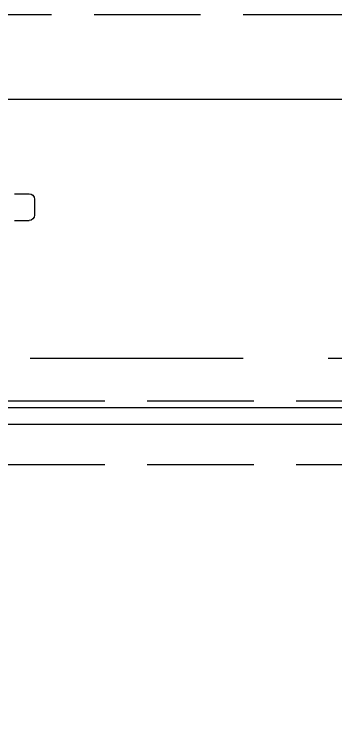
# Model space of a CAD drawing. Extents: x -1899985 to -450366, y 556196 to 2151267.
# Drawn here: x -660392 to -659637, y 576728 to 578417 of the extents above; entities that cross this region are included whole.
import ezdxf

# ---------------------------------------------------------------- set-up
doc = ezdxf.new("R2010")
doc.units = 0
doc.header["$LTSCALE"] = 1000
doc.header["$MEASUREMENT"] = 0
doc.linetypes.add('__DASH', pattern=[0.35, 0.25, -0.1])
doc.linetypes.add('DASH', pattern=[0.35, 0.25, -0.1])
for name, color, linetype in [('A-LIN-V', 9, 'Continuous'), ('EWHS5T6M-3', 7, 'Continuous'), ('FHSGH10105-主梁-04', 7, 'Continuous'), ('FHSGH10105-主梁-06', 7, 'Continuous'), ('S-SB', 21, 'Continuous')]:
    doc.layers.add(name, color=color, linetype=linetype)
doc.layers.add('A-加建区域', color=47, linetype='Continuous', plot=False)

# ---------------------------------------------------------------- blocks, each defined once
blk = doc.blocks.new('w432424324')
at = {"layer": 'A-加建区域', "linetype": 'DASH'}
for points in [[(-750464.7, 577507.5), (-768794.7, 577507.5)], [(-750464.7, 577357.5), (-768794.7, 577357.5)]]:
    blk.add_lwpolyline(points, dxfattribs=at)
blk = doc.blocks.new('吊车5')
at = {"color": 6, "linetype": 'DASH'}
blk.add_lwpolyline([(1563769.3, -78840.6), (1555174.3, -78840.6), (1555174.3, -81443.1)], dxfattribs=at)
at = {"layer": 'EWHS5T6M-3', "color": 3, "linetype": 'Continuous'}
for p, q in [((1559756.7, -79262.8), (1559722.1, -79262.8)), ((1559756.7, -79262.8), (1559722.1, -79262.8)), ((1559709.5, -79275.3), (1559709.5, -79313.1)), ((1559709.5, -79275.3), (1559709.5, -79313.1)), ((1559756.7, -79325.6), (1559722.1, -79325.6)), ((1559756.7, -79325.6), (1559722.1, -79325.6))]:
    blk.add_line(p, q, dxfattribs=at)
for centre, start, end in [((1559722.1, -79275.3), 90, 180), ((1559722.1, -79275.3), 90, 180), ((1559722.1, -79313.1), 180, 270), ((1559722.1, -79313.1), 180, 270)]:
    blk.add_arc(centre, 12.6, start, end, dxfattribs=at)
at = {"layer": 'FHSGH10105-主梁-04', "color": 3, "linetype": 'Continuous'}
blk.add_line((1555299.5, -79040.6), (1563769.3, -79040.6), dxfattribs=at)
at = {"layer": 'FHSGH10105-主梁-06', "color": 3, "linetype": 'Continuous'}
for p, q in [((1555503.3, -79766.3), (1563769.3, -79766.3)), ((1555299.5, -79805.6), (1563769.3, -79805.6))]:
    blk.add_line(p, q, dxfattribs=at)

msp = doc.modelspace()

# ---------------------------------------------------------------- linework, layer by layer
at = {"layer": 'A-加建区域', "linetype": '__DASH', "ltscale": 2}
msp.add_line((-592655, 577607.5), (-684013.9, 577607.5), dxfattribs=at)

# ---------------------------------------------------------------- block references
at = {"layer": 'A-LIN-V'}
msp.add_blockref('w432424324', (95534.7, 0), dxfattribs=at)
at = {"layer": 'S-SB', "xscale": -1}
msp.add_blockref('吊车5', (899364.3, 657258.1), dxfattribs=at)

doc.saveas('drawing.dxf')
